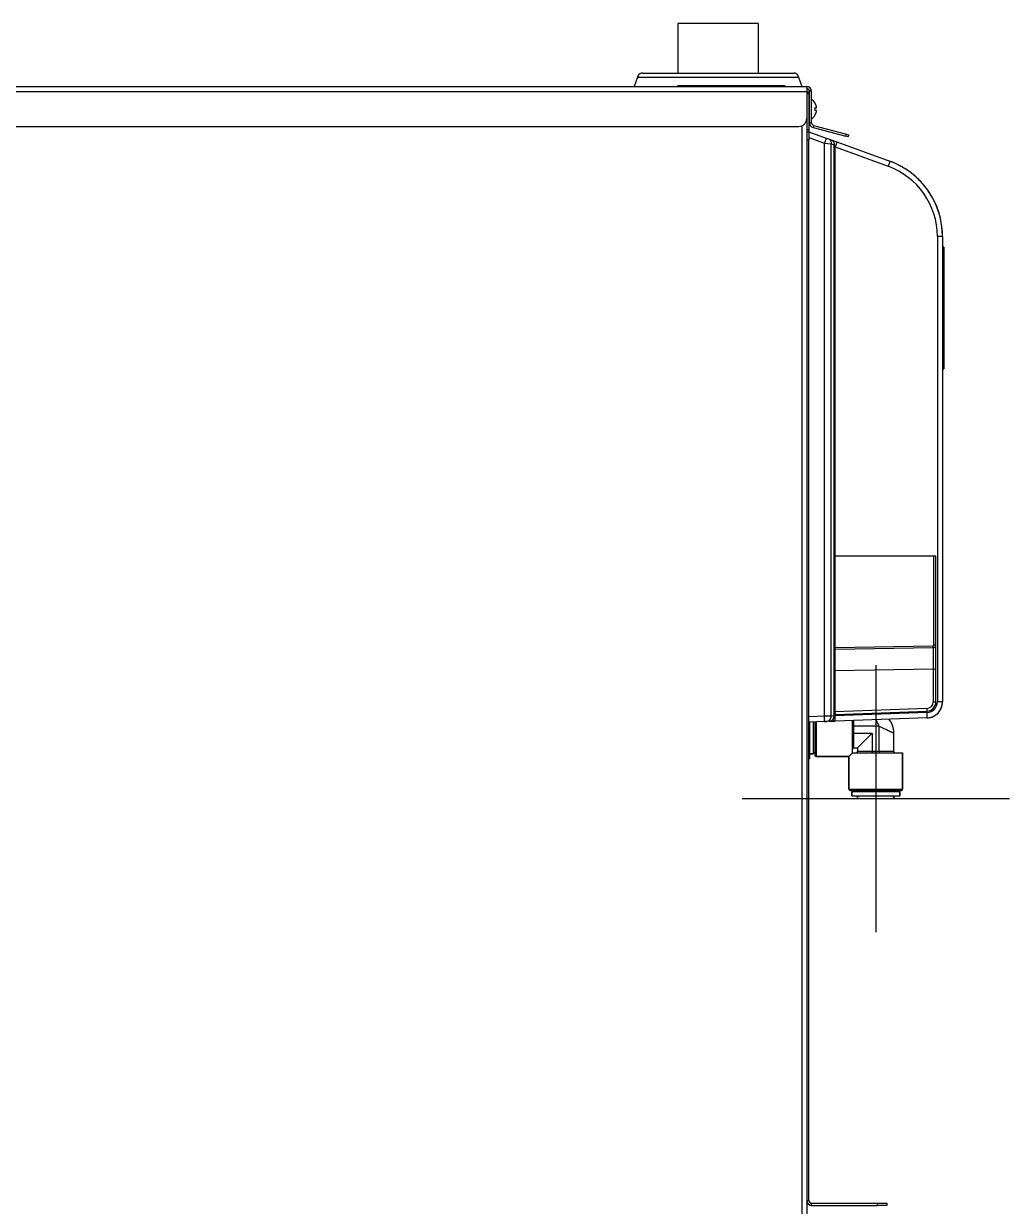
# Model space of a CAD drawing. Header units: millimetres. Extents: x 473 to 3963, y -1329 to 3488.
# Drawn here: x 959.8 to 1328.7, y 1627.1 to 2070 of the extents above; entities that cross this region are included whole.
import ezdxf

# ---------------------------------------------------------------- set-up
doc = ezdxf.new("R2010")
doc.units = ezdxf.units.MM
doc.header["$LTSCALE"] = 392.37
doc.layers.get('0').update_dxf_attribs({"linetype": 'CONTINUOUS'})

msp = doc.modelspace()

# ---------------------------------------------------------------- linework, layer by layer
at = {"linetype": 'Continuous'}
for p, q in [((1204.68, 2069.97), (1204.68, 2051.47)), ((1205.68, 2069.97), (1204.68, 2069.97)), ((1204.68, 2069.97), (1204.68, 2051.47)), ((1233.68, 2069.97), (1205.68, 2069.97)), ((1234.68, 2069.97), (1233.68, 2069.97)), ((1234.68, 2069.97), (1234.68, 2051.47)), ((1234.68, 2069.97), (1234.68, 2051.47)), ((1191.38, 2051.47), (1193.08, 2051.47)), ((1191.44, 2051.47), (1193.01, 2051.47)), ((1193.01, 2051.47), (1193.08, 2051.47)), ((1193.08, 2051.47), (1193.28, 2051.47)), ((1193.08, 2051.47), (1197.28, 2051.47)), ((1193.28, 2051.47), (1197.09, 2051.47)), ((1197.09, 2051.47), (1197.28, 2051.47)), ((1197.28, 2051.47), (1199.68, 2051.47)), ((1197.28, 2051.47), (1199.68, 2051.47)), ((1199.68, 2051.47), (1219.68, 2051.47)), ((1199.68, 2051.47), (1219.68, 2051.47)), ((1219.68, 2051.47), (1229.83, 2051.47)), ((1219.68, 2051.47), (1229.83, 2051.47)), ((1229.83, 2051.47), (1234.03, 2051.47)), ((1229.83, 2051.47), (1234.03, 2051.47)), ((1234.03, 2051.47), (1239.68, 2051.47)), ((1234.03, 2051.47), (1247.74, 2051.47)), ((1239.68, 2051.47), (1247.74, 2051.47)), ((1247.74, 2051.47), (1247.91, 2051.47)), ((1247.74, 2051.47), (1247.85, 2051.47)), ((1247.85, 2051.47), (1247.98, 2051.47)), ((600.48, 2046.47), (1252.88, 2046.47)), ((600.48, 2046.47), (1252.88, 2046.47)), ((1189.59, 2049.88), (1188.29, 2046.47)), ((1189.59, 2049.88), (1189.79, 2049.88)), ((1189.79, 2049.88), (1219.68, 2049.88)), ((1204.68, 2046.77), (1244.68, 2046.77)), ((1204.68, 2046.47), (1204.68, 2046.77)), ((1219.68, 2049.88), (1249.57, 2049.88)), ((1244.68, 2046.47), (1244.68, 2046.77)), ((1249.57, 2049.88), (1249.76, 2049.88)), ((1249.76, 2049.88), (1251.07, 2046.47)), ((1252.88, 2046.47), (1252.88, 2045.68)), ((600.48, 2044.57), (1252.88, 2044.57)), ((1252.88, 2045.68), (1252.88, 2045.67)), ((1252.88, 2045.67), (1252.88, 2044.57)), ((1252.88, 2044.57), (1252.88, 2034.46)), ((1252.88, 2044.47), (1253.68, 2044.47)), ((1252.88, 2043.77), (1253.68, 2043.77)), ((1253.68, 2044.47), (1253.68, 2043.77)), ((1253.68, 2043.77), (1253.68, 2030.16)), ((1253.88, 2041.97), (1253.88, 2044.67)), ((1254.68, 2044.67), (1253.88, 2044.67)), ((1253.88, 2039.72), (1253.88, 2041.97)), ((1254.68, 2041.97), (1254.68, 2044.67)), ((1254.68, 2039.72), (1254.68, 2041.97)), ((1253.88, 2037.47), (1253.88, 2039.72)), ((1253.88, 2032.85), (1253.88, 2037.47)), ((1254.68, 2037.47), (1254.68, 2039.72)), ((1254.68, 2032.85), (1254.68, 2037.47)), ((1255.92, 2040.27), (1255.96, 2040.27)), ((1255.92, 2038.47), (1256.47, 2038.47)), ((1256.47, 2037.47), (1255.92, 2037.47)), ((1252.88, 2034.46), (1252.88, 1400.77)), ((1254.68, 2032.85), (1253.88, 2032.85)), ((1255.96, 2035.67), (1255.92, 2035.67)), ((603.48, 2031.47), (1249.88, 2031.47)), ((1251.08, 2031.72), (1251.08, 1400.77)), ((1253.68, 2030.16), (1252.88, 2030.16)), ((1252.88, 2029.47), (1253.68, 2029.47)), ((1252.88, 2029.47), (1253.68, 2029.47)), ((1253.68, 2030.16), (1253.68, 2029.47)), ((1253.68, 2029.47), (1260.13, 2027.12)), ((1253.68, 2029.47), (1253.68, 2026.47)), ((1255.42, 2031.88), (1255.21, 2031.11)), ((1255.21, 2031.11), (1267.52, 2027.81)), ((1255.42, 2031.88), (1267.72, 2028.58)), ((1267.52, 2027.81), (1267.72, 2028.58)), ((1267.72, 2028.58), (1268.57, 2028.36)), ((1268.37, 2027.58), (1268.57, 2028.36)), ((1268.37, 2027.58), (1268.57, 2028.36)), ((1252.88, 2026.47), (1253.68, 2026.47)), ((1253.68, 2027.36), (1259.51, 2025.24)), ((1253.68, 1629.27), (1253.68, 2026.47)), ((1259.51, 1810.67), (1259.51, 2025.24)), ((1259.51, 2025.24), (1262, 2024.94)), ((1260.13, 2027.12), (1260.96, 2026.82)), ((1260.96, 2026.82), (1262.05, 2026.42)), ((1262, 1810.7), (1262, 2024.94)), ((1262, 2024.94), (1263.1, 2024.54)), ((1262.05, 2026.42), (1264.13, 2025.66)), ((1263.1, 1810.74), (1263.1, 2024.54)), ((1264.13, 2025.66), (1283.94, 2018.45)), ((1268.37, 2027.58), (1267.52, 2027.81)), ((1263.51, 1870.53), (1263.51, 2023.78)), ((1263.51, 2023.78), (1283.32, 2016.57)), ((1301.75, 1990.26), (1301.75, 1816.01)), ((1303.68, 1990.26), (1301.75, 1990.26)), ((1303.68, 1990.26), (1303.68, 1816.01)), ((1304.18, 1986.25), (1303.68, 1986.25)), ((1304.18, 1986.25), (1304.18, 1982.73)), ((1304.18, 1982.73), (1304.18, 1982.5)), ((1304.18, 1982.5), (1304.18, 1971.63)), ((1304.18, 1971.63), (1304.18, 1971.54)), ((1304.18, 1971.54), (1304.18, 1970.52)), ((1304.18, 1970.52), (1304.18, 1969.93)), ((1304.18, 1969.93), (1304.18, 1969.42)), ((1304.18, 1969.42), (1304.18, 1969.19)), ((1304.18, 1969.19), (1304.18, 1965.32)), ((1304.18, 1963.47), (1303.68, 1963.47)), ((1304.18, 1965.32), (1304.18, 1965.27)), ((1304.18, 1965.27), (1304.18, 1964.73)), ((1304.18, 1964.73), (1304.18, 1963.47)), ((1304.18, 1963.47), (1304.18, 1962.43)), ((1304.18, 1962.43), (1304.18, 1962.2)), ((1304.18, 1962.2), (1304.18, 1961.84)), ((1304.18, 1961.84), (1304.18, 1961.74)), ((1304.18, 1961.74), (1304.18, 1961.61)), ((1304.18, 1961.61), (1304.18, 1959.76)), ((1304.18, 1959.76), (1304.18, 1959.75)), ((1304.18, 1959.75), (1304.18, 1959.7)), ((1304.18, 1959.7), (1304.18, 1957.52)), ((1304.18, 1957.52), (1304.18, 1957)), ((1304.18, 1957), (1304.18, 1956.44)), ((1304.18, 1956.44), (1304.18, 1956.29)), ((1304.18, 1956.29), (1304.18, 1955.95)), ((1304.18, 1955.95), (1304.18, 1955.39)), ((1304.18, 1955.39), (1304.18, 1955.36)), ((1304.18, 1955.36), (1304.18, 1944.43)), ((1304.18, 1944.43), (1304.18, 1944.25)), ((1304.18, 1944.25), (1304.18, 1940.68)), ((1303.68, 1940.68), (1304.18, 1940.68)), ((1301.18, 1870.53), (1263.51, 1870.53)), ((1263.51, 1811.31), (1263.51, 1870.53)), ((1300.43, 1837.28), (1300.43, 1870.53)), ((1301.18, 1816.01), (1301.18, 1870.53)), ((1263.53, 1836.39), (1300.19, 1837.03)), ((1300.2, 1836.28), (1263.54, 1835.64)), ((1301.18, 1837.28), (1300.43, 1837.28)), ((1300.2, 1828.28), (1263.54, 1827.64)), ((1300.2, 1828.28), (1301.18, 1828.28)), ((1300.2, 1828.28), (1300.2, 1816.01)), ((1300.2, 1816.01), (1301.18, 1816.01)), ((1303.68, 1816.01), (1301.75, 1816.01)), ((1263.51, 1811.31), (1297.8, 1812.51)), ((1297.89, 1812.01), (1263.51, 1810.81)), ((1263.51, 1810.81), (1263.51, 1811.31)), ((1297.78, 1813.51), (1263.54, 1812.31)), ((1259.51, 1810.67), (1253.68, 1810.46)), ((1259.51, 1808.67), (1253.68, 1808.47)), ((1253.88, 1808.47), (1253.88, 1800.06)), ((1255.38, 1797.07), (1255.38, 1808.52)), ((1255.88, 1808.54), (1255.88, 1797.07)), ((1256.38, 1808.56), (1256.38, 1795.57)), ((1262, 1810.7), (1259.51, 1810.67)), ((1260.34, 1808.7), (1259.51, 1808.67)), ((1259.51, 1808.67), (1260.34, 1808.7)), ((1261.43, 1808.74), (1260.34, 1808.7)), ((1263.51, 1808.81), (1261.43, 1808.74)), ((1261.43, 1808.74), (1262.06, 1808.76)), ((1262.06, 1808.76), (1261.43, 1808.74)), ((1263.1, 1810.74), (1262, 1810.7)), ((1262.06, 1808.76), (1263.51, 1808.81)), ((1263.51, 1808.81), (1262.06, 1808.76)), ((1263.51, 1810.81), (1263.1, 1810.74)), ((1297.89, 1810.01), (1263.51, 1808.81)), ((1297.89, 1810.01), (1263.51, 1808.81)), ((1270.03, 1806.87), (1270.03, 1809.04)), ((1270.03, 1804.27), (1270.03, 1806.87)), ((1270.53, 1806.87), (1270.03, 1806.87)), ((1270.53, 1806.87), (1270.53, 1809.05)), ((1270.53, 1804.27), (1270.53, 1806.87)), ((1279.98, 1806.87), (1270.53, 1806.87)), ((1279.98, 1797.42), (1279.98, 1806.87)), ((1270.03, 1798.27), (1270.03, 1804.27)), ((1270.53, 1804.27), (1270.03, 1804.27)), ((1270.53, 1804.27), (1277.38, 1804.27)), ((1270.53, 1798.77), (1270.53, 1804.27)), ((1277.38, 1804.27), (1271.88, 1798.77)), ((1277.38, 1804.27), (1277.38, 1797.42)), ((1285.48, 1797.42), (1285.48, 1804.37)), ((1253.88, 1800.06), (1253.68, 1800.06)), ((1253.88, 1798.76), (1253.68, 1798.76)), ((1253.88, 1800.06), (1253.88, 1798.9)), ((1253.88, 1798.9), (1253.88, 1798.76)), ((1253.88, 1798.76), (1253.88, 1797.7)), ((1270.03, 1796.92), (1270.03, 1798.27)), ((1270.53, 1798.77), (1271.88, 1798.77)), ((1271.88, 1798.77), (1271.88, 1797.42)), ((1253.88, 1797.7), (1253.68, 1797.7)), ((1253.88, 1795.92), (1253.68, 1795.92)), ((1253.68, 1794.74), (1253.88, 1794.74)), ((1253.88, 1797.7), (1253.88, 1796.57)), ((1253.88, 1796.57), (1253.88, 1795.92)), ((1253.88, 1796.57), (1255.38, 1796.57)), ((1255.38, 1796.57), (1253.88, 1796.57)), ((1253.88, 1795.92), (1253.88, 1794.74)), ((1255.38, 1797.07), (1255.88, 1797.07)), ((1255.88, 1797.07), (1255.38, 1797.07)), ((1255.38, 1797.05), (1255.38, 1797.07)), ((1255.38, 1796.57), (1255.38, 1797.05)), ((1255.88, 1797.07), (1255.88, 1796.07)), ((1256.38, 1795.57), (1268.68, 1795.57)), ((1268.68, 1795.57), (1256.38, 1795.57)), ((1270.03, 1796.92), (1268.68, 1795.57)), ((1268.68, 1783.27), (1268.68, 1795.57)), ((1268.68, 1795.57), (1268.68, 1783.27)), ((1270.03, 1796.92), (1271.38, 1796.92)), ((1271.38, 1796.92), (1277.38, 1796.92)), ((1277.38, 1797.42), (1271.88, 1797.42)), ((1279.98, 1797.42), (1277.38, 1797.42)), ((1277.38, 1797.42), (1277.38, 1796.92)), ((1277.38, 1796.92), (1279.98, 1796.92)), ((1285.48, 1797.42), (1279.98, 1797.42)), ((1279.98, 1797.42), (1279.98, 1796.92)), ((1279.98, 1796.92), (1285.98, 1796.92)), ((1285.98, 1796.92), (1288.68, 1796.92)), ((1288.68, 1783.27), (1288.68, 1796.92)), ((1288.68, 1796.92), (1288.68, 1783.27)), ((1268.68, 1783.27), (1288.68, 1783.27)), ((1269.18, 1782.77), (1270.18, 1782.77)), ((1269.68, 1780.77), (1269.68, 1782.27)), ((1269.68, 1782.27), (1269.68, 1780.77)), ((1270.17, 1782.27), (1269.68, 1782.27)), ((1269.68, 1780.77), (1271.88, 1780.77)), ((1270.18, 1782.27), (1270.17, 1782.27)), ((1270.18, 1782.27), (1270.18, 1782.77)), ((1270.18, 1782.77), (1287.18, 1782.77)), ((1270.18, 1782.77), (1270.18, 1782.27)), ((1287.18, 1782.27), (1270.18, 1782.27)), ((1271.88, 1779.77), (1271.88, 1780.77)), ((1271.88, 1780.77), (1285.48, 1780.77)), ((1271.88, 1780.77), (1271.88, 1779.77)), ((1285.48, 1779.77), (1285.48, 1780.77)), ((1285.48, 1780.77), (1287.68, 1780.77)), ((1285.48, 1780.77), (1285.48, 1779.77)), ((1287.18, 1782.27), (1287.18, 1782.77)), ((1287.18, 1782.77), (1288.18, 1782.77)), ((1287.18, 1782.77), (1287.18, 1782.27)), ((1287.19, 1782.27), (1287.18, 1782.27)), ((1287.68, 1782.27), (1287.19, 1782.27)), ((1287.68, 1780.77), (1287.68, 1782.27)), ((1287.68, 1782.27), (1287.68, 1780.77)), ((1271.88, 1779.77), (1273.68, 1779.77)), ((1273.68, 1779.77), (1283.68, 1779.77)), ((1283.68, 1779.77), (1285.48, 1779.77)), ((1252.88, 1629.27), (1253.68, 1629.27)), ((1254.68, 1628.27), (1279.17, 1628.27)), ((1254.68, 1627.47), (1254.68, 1628.27)), ((1254.68, 1627.47), (1279.17, 1627.47)), ((1279.17, 1628.27), (1282.88, 1628.27)), ((1279.17, 1628.27), (1279.17, 1627.47)), ((1282.88, 1627.47), (1279.17, 1627.47)), ((1282.88, 1628.27), (1282.88, 1627.47))]:
    msp.add_line(p, q, dxfattribs=at)
at = {"color": 4}
for p, q in [((1278.68, 1829.77), (1278.68, 1729.77)), ((1228.68, 1779.77), (1328.68, 1779.77))]:
    msp.add_line(p, q, dxfattribs=at)
at = {"linetype": 'Continuous'}
for centre, radius, start, end in [((1191.38, 2049.67), 1.8, 123.4539, 172.4879), ((1191.38, 2049.67), 1.8, 90, 123.4539), ((1247.98, 2049.67), 1.8, 56.5461, 90), ((1247.98, 2049.67), 1.8, 7.5121, 56.5461), ((1191.38, 2049.67), 1.8, 172.4879, 173.0057), ((1247.98, 2049.67), 1.8, 6.9943, 7.5121), ((1252.88, 2044.67), 1.8, 0, 90), ((1252.88, 2044.67), 1, 0, 90), ((1253.88, 2041.57), 0.4, 90, 120.6364), ((1251.86, 2037.77), 4.8, 31.5974, 53.8248), ((1251.87, 2037.78), 4.75, 28.9687, 31.5341), ((1252.17, 2037.96), 3.79, 0.0089, 7.5987), ((1252.17, 2037.97), 3.79, 352.4013, 359.9911), ((1251.86, 2037.77), 4.8, 31.4579, 31.5974), ((1251.87, 2037.78), 4.75, 28.0074, 28.9684), ((1251.88, 2037.78), 4.75, 26.6813, 28.0074), ((1251.88, 2037.78), 4.74, 25.5402, 26.6812), ((1251.88, 2037.79), 4.74, 24.5722, 25.5402), ((1251.89, 2037.79), 4.73, 23.3175, 24.5722), ((1251.89, 2037.79), 4.73, 22.5474, 23.3174), ((1251.9, 2037.79), 4.72, 21.0025, 22.5476), ((1251.91, 2037.8), 4.72, 20.5181, 21.0023), ((1251.92, 2037.8), 4.7, 18.4656, 20.5187), ((1251.93, 2037.81), 4.68, 17.3773, 18.465), ((1251.95, 2037.81), 4.67, 16.3949, 17.3772), ((1251.98, 2037.82), 4.64, 14.3176, 16.3964), ((1254.48, 2038.71), 2.01, 5.1401, 7.2744), ((1254.48, 2038.72), 2.01, 352.7259, 354.7415), ((1254.48, 2037.21), 2.01, 5.2585, 7.2741), ((1254.51, 2038.71), 1.98, 4.2856, 5.1372), ((1254.52, 2038.71), 1.97, 3.0233, 4.286), ((1254.52, 2038.72), 1.97, 355.3984, 356.7833), ((1254.5, 2038.72), 1.98, 354.7442, 355.3991), ((1254.5, 2037.21), 1.98, 4.6009, 5.2558), ((1254.52, 2037.21), 1.97, 3.2167, 4.6016), ((1254.53, 2038.72), 1.96, 1.9964, 3.0228), ((1254.54, 2038.72), 1.95, 0.9261, 1.9964), ((1254.54, 2038.72), 1.95, 359.8006, 0.9258), ((1254.54, 2038.72), 1.95, 358.8459, 359.8005), ((1254.53, 2038.72), 1.96, 357.6234, 358.8455), ((1254.53, 2038.72), 1.96, 356.7841, 357.6235), ((1254.53, 2037.22), 1.96, 2.3765, 3.2159), ((1254.53, 2037.22), 1.95, 1.1545, 2.3767), ((1254.54, 2037.22), 1.95, 0.1995, 1.1541), ((1254.54, 2037.22), 1.95, 359.0741, 0.1995), ((1254.54, 2037.22), 1.95, 358.0037, 359.0738), ((1254.53, 2037.22), 1.96, 356.9771, 358.0037), ((1253.88, 2034.37), 0.4, 239.3636, 270), ((1255.68, 2032.85), 1.8, 180, 255), ((1255.68, 2032.85), 1, 180, 255), ((1251.86, 2038.16), 4.8, 306.1752, 328.4026), ((1251.87, 2038.15), 4.75, 328.4659, 331.0313), ((1251.86, 2038.16), 4.8, 328.4026, 328.5421), ((1251.87, 2038.15), 4.75, 331.0316, 331.9926), ((1251.88, 2038.15), 4.75, 331.9926, 333.3187), ((1251.88, 2038.15), 4.74, 333.3188, 334.4598), ((1251.88, 2038.15), 4.74, 334.4598, 335.4278), ((1251.89, 2038.14), 4.73, 335.4278, 336.6825), ((1251.89, 2038.14), 4.73, 336.6826, 337.4526), ((1251.9, 2038.14), 4.72, 337.4524, 338.9975), ((1251.91, 2038.14), 4.72, 338.9977, 339.4819), ((1251.92, 2038.13), 4.7, 339.4813, 341.5344), ((1251.93, 2038.13), 4.68, 341.535, 342.6227), ((1251.95, 2038.12), 4.67, 342.6228, 343.6051), ((1251.98, 2038.11), 4.64, 343.6036, 345.6824), ((1254.48, 2037.22), 2.01, 352.7256, 354.8598), ((1254.52, 2037.22), 1.97, 355.714, 356.9766), ((1254.51, 2037.22), 1.98, 354.8627, 355.7144), ((1273.75, 1990.26), 28, 0, 70), ((1273.68, 1990.26), 30, 359.9988, 70.0012), ((1273.68, 1990.26), 30, 61.3177, 70), ((1273.68, 1990.26), 30, 61.3175, 70), ((1273.68, 1990.26), 30, 61.3277, 70.0012), ((1273.68, 1990.26), 30, 58.7363, 60.8469), ((1273.68, 1990.26), 30, 52.3989, 57.7284), ((1273.68, 1990.26), 30, 48.0355, 52.3989), ((1273.68, 1990.26), 30, 48.0691, 52.4063), ((1273.68, 1990.26), 30, 48.0332, 51.6877), ((1273.68, 1990.26), 30, 44.0792, 48.0691), ((1273.68, 1990.26), 30, 43.3103, 48.0355), ((1273.68, 1990.26), 30, 43.3103, 48.0332), ((1273.68, 1990.26), 30, 43.3115, 44.0792), ((1273.68, 1990.26), 30, 42.5311, 43.3103), ((1273.68, 1990.26), 30, 42.5311, 43.3103), ((1273.68, 1990.26), 30, 42.5431, 43.3115), ((1273.68, 1990.26), 30, 35.0206, 42.5431), ((1273.68, 1990.26), 30, 35.0211, 42.5311), ((1273.68, 1990.26), 30, 29.462, 34.6851), ((1273.68, 1990.26), 30, 29.4721, 34.687), ((1273.68, 1990.26), 30, 29.5113, 34.6886), ((1273.68, 1990.26), 30, 28.5432, 29.5113), ((1273.68, 1990.26), 30, 27.8106, 29.462), ((1273.68, 1990.26), 30, 29.2098, 29.4721), ((1273.68, 1990.26), 30, 28.1307, 29.2098), ((1273.68, 1990.26), 30, 27.7955, 28.5432), ((1273.68, 1990.26), 30, 27.8106, 28.1307), ((1273.68, 1990.26), 30, 359.9989, 27.7955), ((1300.18, 1837.28), 1, 271.0001, 0.0048), ((1300.18, 1837.28), 1, 271, 292.2595), ((1300.18, 1837.28), 1, 292.2595, 294.4585), ((1300.18, 1837.28), 1, 294.4585, 314.2727), ((1300.18, 1837.28), 1, 314.2727, 317.0876), ((1300.18, 1837.28), 1, 317.0876, 336.9416), ((1300.18, 1837.28), 1, 336.9416, 339.3506), ((1297.7, 1816.01), 2.5, 272.0003, 359.9997), ((1297.68, 1816.01), 3.5, 272, 360), ((1297.68, 1816.01), 6, 272, 360), ((1297.75, 1816.01), 4, 272.0005, 359.9995), ((1297.68, 1816.01), 6, 347.4299, 360), ((1297.68, 1816.01), 6, 347.4299, 360), ((1297.68, 1816.01), 6, 347.4299, 360), ((1210.54, 1810.45), 53.03, 1.5941, 2.0073), ((1297.68, 1816.01), 6, 302.7673, 309.7174), ((1297.68, 1816.01), 6, 302.7674, 309.7174), ((1297.68, 1816.01), 6, 302.7673, 309.7174), ((1297.68, 1816.01), 6, 309.7174, 316.0051), ((1297.68, 1816.01), 6, 309.7174, 316.0051), ((1297.68, 1816.01), 6, 309.7174, 316.0051), ((1297.68, 1816.01), 6, 316.0051, 322.2888), ((1297.68, 1816.01), 6, 316.0051, 322.2887), ((1297.68, 1816.01), 6, 316.0051, 322.2888), ((1297.68, 1816.01), 6, 322.2888, 329.3038), ((1297.68, 1816.01), 6, 322.2887, 329.3039), ((1297.68, 1816.01), 6, 322.2888, 329.3038), ((1297.68, 1816.01), 6, 329.3038, 334.8596), ((1297.68, 1816.01), 6, 329.3039, 334.8596), ((1297.68, 1816.01), 6, 329.3038, 334.8596), ((1297.68, 1816.01), 6, 334.8596, 342.9383), ((1297.68, 1816.01), 6, 334.8596, 342.9383), ((1297.68, 1816.01), 6, 334.8596, 342.9383), ((1297.68, 1816.01), 6, 342.9383, 347.4299), ((1297.68, 1816.01), 6, 342.9383, 347.4299), ((1297.68, 1816.01), 6, 342.9383, 347.4299), ((1277.48, 1804.37), 8, 360, 40.0276), ((1277.48, 1804.37), 8, 0, 40.0276), ((1297.68, 1816.01), 6, 272, 284.5728), ((1297.68, 1816.01), 6, 272, 284.5728), ((1297.68, 1816.01), 6, 272, 284.5728), ((1297.68, 1816.01), 6, 284.5728, 289.0384), ((1297.68, 1816.01), 6, 284.5728, 289.0385), ((1297.68, 1816.01), 6, 284.5728, 289.0384), ((1297.68, 1816.01), 6, 289.0384, 297.1453), ((1297.68, 1816.01), 6, 289.0385, 297.1453), ((1297.68, 1816.01), 6, 289.0384, 297.1453), ((1297.68, 1816.01), 6, 297.1453, 302.7673), ((1297.68, 1816.01), 6, 297.1453, 302.7674), ((1297.68, 1816.01), 6, 297.1453, 302.7673), ((1270.53, 1798.27), 0.5, 90, 180), ((1270.53, 1798.27), 0.5, 162, 180), ((1270.53, 1798.27), 0.5, 144, 162), ((1270.53, 1798.27), 0.5, 126, 144), ((1270.53, 1798.27), 0.5, 108, 126), ((1270.53, 1798.27), 0.5, 90, 108), ((1256.38, 1796.07), 0.5, 180, 270), ((1256.38, 1796.07), 0.5, 180, 270), ((1271.38, 1797.42), 0.5, 270, 288), ((1271.38, 1797.42), 0.5, 270, 288), ((1271.38, 1797.42), 0.5, 288, 306), ((1271.38, 1797.42), 0.5, 288, 306), ((1271.38, 1797.42), 0.5, 306, 324), ((1271.38, 1797.42), 0.5, 306, 324), ((1271.38, 1797.42), 0.5, 324, 342), ((1271.38, 1797.42), 0.5, 324, 342), ((1271.38, 1797.42), 0.5, 342, 360), ((1271.38, 1797.42), 0.5, 342, 360), ((1285.98, 1797.42), 0.5, 180, 198), ((1285.98, 1797.42), 0.5, 180, 270), ((1285.98, 1797.42), 0.5, 198, 216), ((1285.98, 1797.42), 0.5, 216, 234), ((1285.98, 1797.42), 0.5, 234, 252), ((1285.98, 1797.42), 0.5, 252, 270), ((1269.18, 1783.27), 0.5, 180, 270), ((1288.18, 1783.27), 0.5, 270, 287.9999), ((1288.18, 1783.27), 0.5, 270, 288), ((1288.18, 1783.27), 0.5, 287.9999, 305.9999), ((1288.18, 1783.27), 0.5, 288, 306), ((1288.18, 1783.27), 0.5, 305.9999, 324), ((1288.18, 1783.27), 0.5, 306, 324), ((1288.18, 1783.27), 0.5, 324, 342), ((1288.18, 1783.27), 0.5, 324, 342), ((1288.18, 1783.27), 0.5, 342, 360), ((1288.18, 1783.27), 0.5, 342, 360), ((1254.68, 1629.27), 1.8, 180, 270), ((1254.68, 1629.27), 1, 180, 270)]:
    msp.add_arc(centre, radius, start, end, dxfattribs=at)
for points, knots in [([(1249.88, 2031.47), (1250.27, 2031.47), (1251.06, 2031.62), (1252.05, 2032.29), (1252.72, 2033.28), (1252.88, 2034.07), (1252.88, 2034.46)], [0, 0, 0, 0, 0.250158, 0.500224, 0.750158, 1, 1, 1, 1]), ([(1260.13, 2027.12), (1260.14, 2027.11), (1260.11, 2027.04), (1260.1, 2026.95), (1260.04, 2026.77), (1259.93, 2026.44), (1259.75, 2025.91), (1259.6, 2025.48), (1259.51, 2025.24)], [0, 0, 0, 0, 0.020217, 0.077134, 0.169398, 0.293318, 0.617079, 1, 1, 1, 1]), ([(1260.96, 2026.82), (1261.3, 2026.69), (1261.91, 2026.13), (1262.04, 2025.33), (1262, 2024.94)], [0, 0, 0, 0, 0.476573, 1, 1, 1, 1]), ([(1262.05, 2026.42), (1262.39, 2026.3), (1263.01, 2025.73), (1263.13, 2024.93), (1263.1, 2024.54)], [0, 0, 0, 0, 0.476573, 1, 1, 1, 1]), ([(1263.1, 2024.54), (1263.13, 2024.48), (1263.27, 2024.23), (1263.41, 2023.98), (1263.51, 2023.78)], [0, 0, 0, 0, 0.225464, 1, 1, 1, 1]), ([(1264.13, 2025.66), (1264.14, 2025.66), (1264.11, 2025.59), (1264.1, 2025.5), (1264.04, 2025.31), (1263.94, 2024.98), (1263.75, 2024.46), (1263.6, 2024.02), (1263.51, 2023.78)], [0, 0, 0, 0, 0.020217, 0.077134, 0.169398, 0.293318, 0.617079, 1, 1, 1, 1]), ([(1283.94, 2018.45), (1283.95, 2018.45), (1283.92, 2018.38), (1283.91, 2018.29), (1283.85, 2018.1), (1283.75, 2017.77), (1283.57, 2017.25), (1283.41, 2016.81), (1283.32, 2016.57)], [0, 0, 0, 0, 0.020217, 0.077134, 0.169398, 0.293318, 0.617079, 1, 1, 1, 1]), ([(1300.2, 1836.28), (1300.21, 1836.28), (1300.17, 1836.4), (1300.21, 1836.51), (1300.19, 1836.76), (1300.19, 1836.93), (1300.19, 1837.03)], [0, 0, 0, 0, 0.076358, 0.292856, 0.61784, 1, 1, 1, 1]), ([(1300.2, 1836.28), (1300.21, 1836.28), (1300.18, 1836.2), (1300.21, 1836.11), (1300.19, 1835.9), (1300.21, 1835.52), (1300.2, 1834.84), (1300.2, 1833.86), (1300.2, 1832.67), (1300.2, 1830.78), (1300.2, 1829.3), (1300.2, 1828.28)], [0, 0, 0, 0, 0.004825, 0.019211, 0.04305, 0.076104, 0.168507, 0.292867, 0.444413, 0.617293, 1, 1, 1, 1]), ([(1300.19, 1837.03), (1300.24, 1837.03), (1300.37, 1837.02), (1300.38, 1837.17), (1300.35, 1837.21)], [0, 0, 0, 0, 0.539791, 1, 1, 1, 1]), ([(1263.55, 1811.93), (1263.55, 1811.85), (1263.55, 1811.7), (1263.57, 1811.49), (1263.54, 1811.4), (1263.57, 1811.31), (1263.56, 1811.31)], [0, 0, 0, 0, 0.407572, 0.726455, 0.929773, 1, 1, 1, 1]), ([(1297.78, 1813.51), (1297.79, 1813.38), (1297.79, 1813.15), (1297.82, 1812.82), (1297.77, 1812.66), (1297.83, 1812.51), (1297.8, 1812.51)], [0, 0, 0, 0, 0.382582, 0.706892, 0.923629, 1, 1, 1, 1]), ([(1297.89, 1810.01), (1297.9, 1810.01), (1297.9, 1810.09), (1297.91, 1810.18), (1297.91, 1810.37), (1297.92, 1810.73), (1297.91, 1811.28), (1297.9, 1811.75), (1297.89, 1812.01)], [0, 0, 0, 0, 0.020389, 0.077486, 0.169969, 0.294096, 0.617959, 1, 1, 1, 1]), ([(1259.51, 1808.67), (1259.52, 1808.67), (1259.52, 1808.75), (1259.54, 1808.84), (1259.54, 1809.03), (1259.54, 1809.39), (1259.53, 1809.94), (1259.52, 1810.41), (1259.51, 1810.67)], [0, 0, 0, 0, 0.020389, 0.077486, 0.169969, 0.294096, 0.617959, 1, 1, 1, 1]), ([(1260.34, 1808.7), (1260.79, 1808.71), (1261.72, 1809.22), (1262.01, 1810.21), (1262, 1810.7)], [0, 0, 0, 0, 0.474976, 1, 1, 1, 1]), ([(1261.43, 1808.74), (1261.88, 1808.75), (1262.81, 1809.26), (1263.1, 1810.24), (1263.1, 1810.74)], [0, 0, 0, 0, 0.474976, 1, 1, 1, 1]), ([(1263.51, 1808.81), (1263.53, 1808.81), (1263.52, 1808.89), (1263.54, 1808.98), (1263.54, 1809.17), (1263.54, 1809.53), (1263.53, 1810.08), (1263.52, 1810.55), (1263.51, 1810.81)], [0, 0, 0, 0, 0.020389, 0.077486, 0.169969, 0.294096, 0.617959, 1, 1, 1, 1]), ([(1279.98, 1806.87), (1279.79, 1807.29), (1279.4, 1808.12), (1279.03, 1808.95), (1278.85, 1809.35)], [0, 0, 0, 0, 0.511835, 1, 1, 1, 1]), ([(1279.98, 1806.87), (1280.32, 1806.72), (1280.99, 1806.4), (1281.98, 1805.96), (1282.9, 1805.53), (1283.73, 1805.16), (1284.34, 1804.88), (1284.76, 1804.69), (1285, 1804.58), (1285.2, 1804.49), (1285.33, 1804.43), (1285.41, 1804.4), (1285.44, 1804.38), (1285.47, 1804.37), (1285.48, 1804.37)], [0, 0, 0, 0, 0.18673, 0.367921, 0.537848, 0.690366, 0.819035, 0.872347, 0.917205, 0.95292, 0.9789, 0.988088, 0.994676, 1, 1, 1, 1])]:
    msp.add_open_spline(points, degree=3, knots=knots, dxfattribs=at)

doc.saveas('drawing.dxf')
